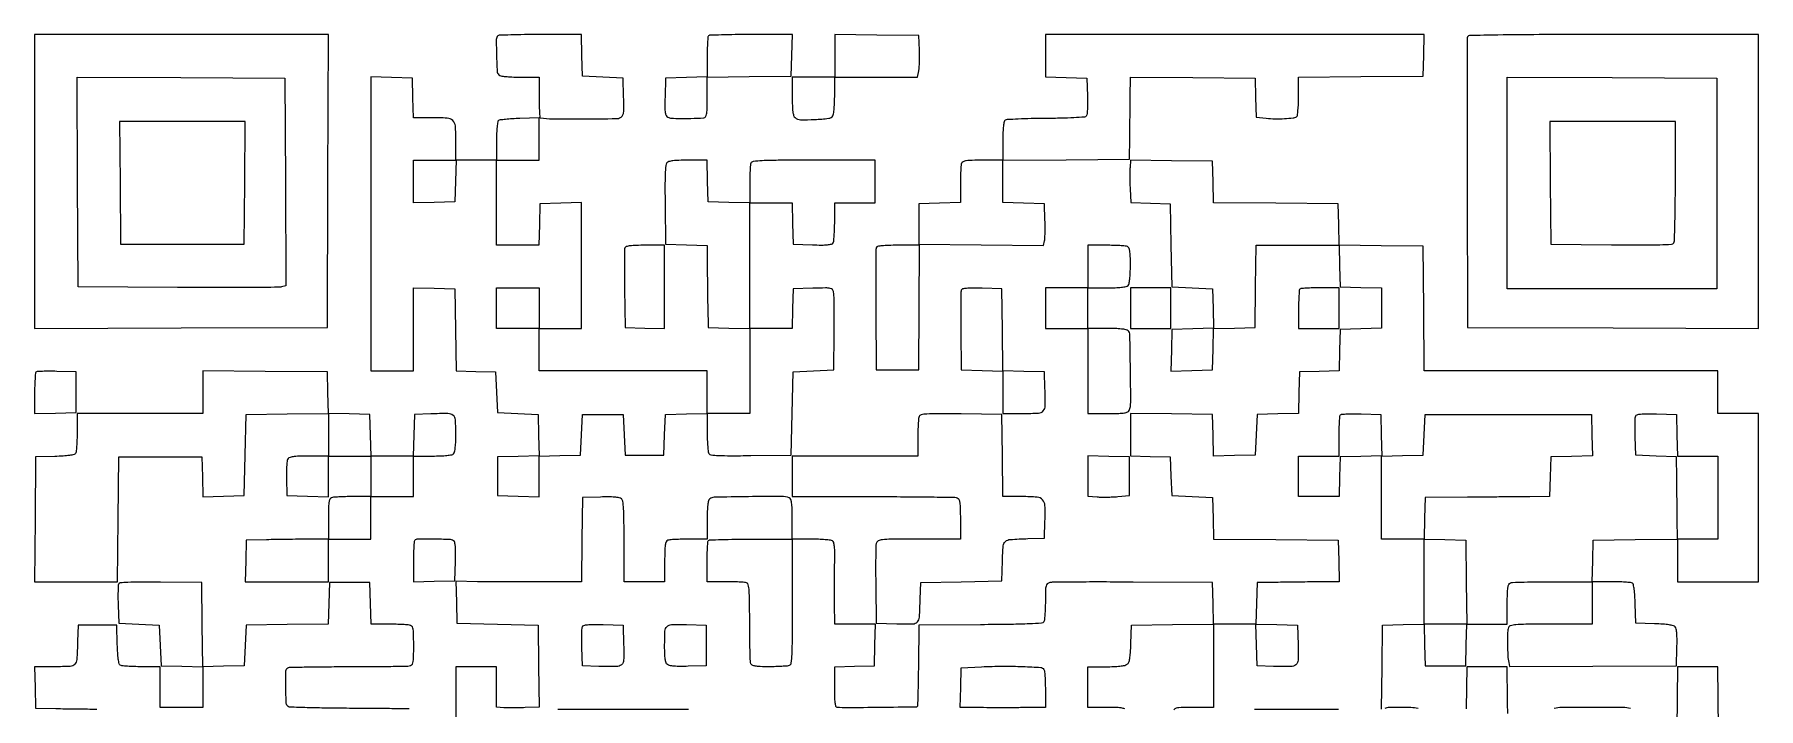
# Model space of a CAD drawing. Extents: x 179 to 1071, y 112 to 1107.
# Drawn here: x 179 to 1071, y 758 to 1107 of the extents above; entities that cross this region are included whole.
import ezdxf

# ---------------------------------------------------------------- set-up
doc = ezdxf.new("R2010")
doc.units = 0

msp = doc.modelspace()

# ---------------------------------------------------------------- linework, layer by layer
for points in [[(179, 1030.993714), (179, 954.987428), (254.75, 955.243714), (330.5, 955.5), (330.756286, 1031.25), (331.012572, 1107), (255.006286, 1107), (179, 1107)], [(223.235953, 1030.25), (223.5, 998.5), (255.5, 998.5), (287.5, 998.5), (287.764047, 1030.25), (288.028094, 1062), (255.5, 1062), (222.971906, 1062)], [(396.783832, 1031.25), (396.5, 1020.5), (385.75, 1020.216168), (375, 1019.932337), (375, 1030.966168), (375, 1042), (386.033832, 1042), (397.067663, 1042)], [(440, 965.5), (440, 955), (429, 955), (418, 955), (418, 965.5), (418, 976), (429, 976), (440, 976)], [(746, 965.5), (746, 955), (756.5, 955), (767, 955), (767, 965.5), (767, 976), (756.5, 976), (746, 976)]]:
    msp.add_lwpolyline(points, close=True)
for points in [[(418.666667, 1106.333333, 0.198875), (417.892492, 1104.464691, 0.006657), (418.000141, 1096.291387, 0.006951), (418.329065, 1088.151095, 0.184841), (419.2, 1086.2, 0.150969), (420.200304, 1085.671932, 0.019349), (422.630442, 1085.311224, 0.018472), (425.928253, 1085.074295, 0.008695), (430.2, 1085), (440, 1085), (440, 1074.5, 0.006693), (440.053997, 1070.466492, 0.010951), (440.220312, 1067.052305, 0.004767), (440.448554, 1064.209295, 0.347169), (440.75, 1063.890826, 0.034427), (446.901449, 1063.424117, 0.002888), (462.854843, 1063.40622, 0.001091), (479.96338, 1063.523179, 0.121183), (482.156149, 1064.083568, 0.134722), (483.17665, 1065.052007, 0.098543), (483.71087, 1066.527936, 0.040072), (483.89559, 1069.135129, 0.005018), (483.785558, 1074.804214), (483.5, 1084.5), (473, 1085), (462.5, 1085.5), (462.216168, 1096.25), (461.932337, 1107), (440.632835, 1107, 0.002928), (432.419844, 1106.951908, 0.004657), (425.394229, 1106.804167, 0.001225), (419.288613, 1106.603887, 0.189769)], [(527.666667, 1106.333333, 0.178489), (527.399823, 1105.754766, 0.004541), (527.195833, 1102.837021, 0.009138), (527.048278, 1099.362473, 0.006042), (527, 1095.367165), (527, 1085.067663), (516.25, 1084.783832), (505.5, 1084.5), (505.214442, 1074.804214, 0.005183), (505.109001, 1069.277882, 0.037438), (505.284744, 1066.62414, 0.089578), (505.77935, 1065.129852, 0.155519), (506.714442, 1064.234116, 0.099946), (508.489203, 1063.76938, 0.009775), (512.937836, 1063.60324, 0.011308), (518.565297, 1063.630449, 0.006764), (525.25, 1063.904523, 0.233691), (526.178686, 1064.428447, 0.108934), (526.705978, 1065.744812, 0.036791), (526.948854, 1068.423118, 0.004222), (527, 1074.480498), (527, 1084.960995), (548.75, 1085.230498), (570.5, 1085.5), (570.783832, 1096.25), (571.067663, 1107), (549.700498, 1107, 0.002919), (541.461563, 1106.951908, 0.004643), (534.414105, 1106.804167, 0.001218), (528.288746, 1106.6039, 0.189801)], [(593, 1096.019502), (593, 1085), (582, 1085), (571, 1085), (571, 1075.122445, 0.007058), (571.069399, 1070.206205, 0.026014), (571.318419, 1067.109737, 0.041146), (571.755706, 1065.102567, 0.146361), (572.477235, 1064.018894, 0.170093), (575.309702, 1062.966422, 0.017242), (582.598842, 1063.080703, 0.015382), (589.901787, 1063.67294, 0.22768), (592.021277, 1065, 0.109076), (592.394667, 1066.034549, 0.009924), (592.695369, 1068.776562, 0.012483), (592.909611, 1072.09785, 0.009449), (592.984687, 1075.75), (593, 1085), (614.454687, 1085), (635.909374, 1085), (636.511177, 1088.25, 0.030569), (636.724159, 1089.987404, 0.008349), (636.846169, 1092.748437, 0.00841), (636.879612, 1095.890231, 0.008667), (636.80649, 1099), (636.5, 1106.5), (614.75, 1106.769502), (593, 1107.039005)], [(702, 1096.033832), (702, 1085.067663), (712.75, 1084.783832), (723.5, 1084.5), (723.789648, 1075.089648, -0.009877), (723.830191, 1071.409817, -0.014222), (723.709141, 1068.155262, -0.010017), (723.480113, 1065.487836, -0.171583), (723.107403, 1064.707403, -0.181956), (722.208797, 1064.30025, -0.003137), (716.745707, 1063.976595, -0.007311), (710.180594, 1063.725171, -0.004288), (702.317756, 1063.606587, 0.003719), (694.632376, 1063.499424, 0.005645), (687.954278, 1063.281166, 0.002337), (682.25953, 1063.003975, 0.12941), (681.25, 1062.679814, 0.198427), (680.669096, 1061.85033, 0.02583), (680.3015, 1059.676641, 0.021404), (680.069041, 1056.501307, 0.007569), (680, 1051.940983), (680, 1042), (669.606989, 1042, 0.005351), (664.039857, 1041.940414, 0.030363), (661.086379, 1041.69735, 0.063068), (659.398405, 1041.23239, 0.205218), (658.606989, 1040.418213, 0.07196), (658.367915, 1039.36267, 0.005942), (658.178303, 1036.544413, 0.007852), (658.044307, 1033.161644, 0.005972), (658, 1029.452044), (658, 1020.067663), (647.25, 1019.783832), (636.5, 1019.5), (636.5, 1009), (636.5, 998.5), (668.727479, 998.236177), (700.954957, 997.972353), (701.522532, 1000.236177, 0.047853), (701.727474, 1001.592027, 0.007268), (701.83671, 1004.331877, 0.008084), (701.866413, 1007.57969, 0.006919), (701.795054, 1011), (701.5, 1019.5), (690.75, 1019.783832), (680, 1020.067663), (680, 1031.020167), (680, 1041.972671), (712.75, 1042.236336), (745.5, 1042.5), (745.652492, 1053.5, 0.000325), (745.717978, 1058.456545, 0.000201), (745.788832, 1064.283757, 0.000202), (745.854199, 1070.041082, 0.000363), (745.902492, 1074.763853), (746, 1085.027706), (778.25, 1084.763853), (810.5, 1084.5), (810.783507, 1074.383743), (811.067013, 1064.267487), (816.283507, 1063.727483, 0.021479), (820.799111, 1063.455318, 0.016671), (825.722483, 1063.534551, 0.013224), (830.142936, 1063.870606, 0.113294), (832.008794, 1064.505435, 0.225716), (832.404032, 1065.117701, 0.008867), (832.709611, 1067.846873, 0.014171), (832.928441, 1071.186679, 0.009272), (833, 1075.045164), (833, 1084.972294), (865.25, 1085.236147), (897.5, 1085.5), (897.783832, 1096.25), (898.067663, 1107), (800.033832, 1107), (702, 1107)], [(920.460009, 1105.75, 0.090591), (920.266358, 1104.709509, 0.000109), (920.198937, 1082.982812, 0.000984), (920.176611, 1058.652573, 0.000605), (920.241394, 1030), (920.5, 955.5), (995.75, 955.243674), (1071, 954.987348), (1071, 1030.993674), (1071, 1107), (995.968615, 1107, 0.000668), (957.448289, 1106.948566, 0.003471), (936.19131, 1106.744245, 0.001205), (921.475143, 1106.465155, 0.305157)], [(308.758677, 1030.77123), (309.017354, 977.04246), (306.758677, 976.494347, -0.057902), (304.987826, 976.276519, -0.000418), (290.035361, 976.188577, -0.001589), (272.903102, 976.156579, -0.001017), (253, 976.223117), (201.5, 976.5), (201.241383, 1030.758691), (200.982767, 1085.017383), (254.741383, 1084.758691), (308.5, 1084.5)], [(353, 1009.033832), (353, 933), (364, 933), (375, 933), (375, 954.533832), (375, 976.067663), (385.75, 975.783832), (396.5, 975.5), (396.769787, 954.284765), (397.039573, 933.069529), (407.269787, 932.784765), (417.5, 932.5), (418, 922), (418.5, 911.5), (429, 911), (439.5, 910.5), (439.783485, 899.784171), (440.06697, 889.068343), (429.283485, 888.784171), (418.5, 888.5), (418.5, 878.5), (418.5, 868.5), (429.25, 868.216168), (440, 867.932337), (440, 878.432337), (440, 888.932337), (450.75, 889.216168), (461.5, 889.5), (462, 900), (462.5, 910.5), (473, 910.5), (483.5, 910.5), (484, 900), (484.5, 889.5), (494.5, 889.5), (504.5, 889.5), (505, 900), (505.5, 910.5), (516.25, 910.783832), (527, 911.067663), (527.015313, 901.283832, 0.007628), (527.07992, 897.443496, 0.010534), (527.26306, 894.000694, 0.007408), (527.517713, 891.147848, 0.115938), (527.837204, 890.22917, 0.230932), (528.904588, 889.572759, 0.012869), (532.908791, 889.285113, 0.012029), (539.071549, 889.150006, 0.002701), (549.571891, 889.22917), (570.5, 889.5), (571, 911), (571.5, 932.5), (582, 933), (592.5, 933.5), (592.707154, 952.5, 0.00249), (592.751242, 959.944989, 0.003497), (592.711014, 966.589874, 0.00208), (592.614736, 972.183745, 0.046977), (592.429398, 973.784677, 0.130254), (591.778368, 975.072084, 0.16623), (590.627756, 975.721912, 0.049678), (588.292738, 975.921782, 0.003489), (581.722245, 975.784677), (571.5, 975.5), (571.215017, 965.25), (570.930034, 955), (559.965017, 955), (549, 955), (549, 987.5), (549, 1020), (559.966168, 1020), (570.932337, 1020), (571.216168, 1009.25), (571.5, 998.5), (581.417355, 998.211769, 0.006827), (586.195195, 998.138177, 0.023663), (589.282937, 998.278982, 0.033714), (591.294865, 998.604266, 0.19692), (592.152042, 999.211769, 0.115445), (592.475649, 1000.139851, 0.007585), (592.733781, 1002.985645, 0.010675), (592.919286, 1006.421391, 0.007755), (592.984687, 1010.25), (593, 1020), (603.5, 1020), (614, 1020), (614, 1031), (614, 1042), (582.106989, 1042, 0.001266), (563.712104, 1041.953426, 0.010892), (555.498054, 1041.732843, 0.016926), (550.79951, 1041.344421, 0.278928), (549.606989, 1040.418213, 0.0721), (549.367872, 1039.361111, 0.005887), (549.178303, 1036.524537, 0.007809), (549.044304, 1033.119908, 0.00593), (549, 1029.384381), (549, 1019.932337), (538.25, 1020.216168), (527.5, 1020.5), (527.216168, 1031.25), (526.932337, 1042), (517.088613, 1042, 0.007469), (512.37193, 1041.92954, 0.023725), (509.227771, 1041.685964, 0.033551), (507.128348, 1041.27821, 0.156038), (506.10135, 1040.62212, 0.155745), (505.558532, 1039.27761, 0.008655), (505.29582, 1034.705807, 0.010005), (505.166681, 1028.276081, 0.003345), (505.228906, 1018.87212), (505.5, 998.5), (516.25, 998.216168), (527, 997.932337), (527.046894, 987.216168, 0.00116), (527.079463, 982.352763, 0.000691), (527.139675, 976.563499, 0.000692), (527.215634, 970.794778, 0.001198), (527.296894, 966), (527.5, 955.5), (538.25, 955.216168), (549, 954.932337), (549, 932.966168), (549, 911), (538, 911), (527, 911), (527, 922), (527, 933), (483.5, 933), (440, 933), (440, 944), (440, 955), (451, 955), (462, 955), (462, 987.533832), (462, 1020.067663), (451.25, 1019.783832), (440.5, 1019.5), (440.216168, 1008.75), (439.932337, 998), (428.966168, 998), (418, 998), (418, 1020), (418, 1042), (429, 1042), (440, 1042), (440, 1053.002541), (440, 1064.005081), (430.061295, 1063.59944, 0.00572), (426.176507, 1063.39635, 0.008135), (422.730329, 1063.12028, 0.00499), (419.8539, 1062.813689, 0.10979), (419.061295, 1062.537882, 0.220157), (418.612945, 1061.859226, 0.012651), (418.293185, 1059.316945, 0.016255), (418.071006, 1056.021126, 0.008701), (418, 1051.940983), (418, 1042), (407.5, 1042), (397, 1042), (397, 1051.964816, 0.017666), (396.725975, 1059.717986, 0.189568), (395.396268, 1062.503699, 0.174853), (392.472123, 1063.755722, 0.014587), (384.100725, 1064), (375.069966, 1064), (374.784983, 1074.25), (374.5, 1084.5), (363.75, 1084.783832), (353, 1085.067663)], [(1049.5, 1030), (1049.5, 975.5), (995.211905, 975.5), (940.92381, 975.5), (940.942857, 1025.75, -0.000032), (940.951538, 1045.331386, -0.000047), (940.961905, 1062.563467, -0.000022), (940.972765, 1077.239555, -0.00086), (940.980952, 1080.508612), (941, 1085.017225), (995.25, 1084.758612), (1049.5, 1084.5)], [(963.235953, 1030.25), (963.5, 998.5), (994.93202, 998.235498, 0.001697), (1010.901959, 998.155315, 0.00816), (1019.995146, 998.288929, 0.006635), (1026.009704, 998.555446, 0.241447), (1027.166708, 999.235498, 0.134731), (1027.492293, 1000.296498, 0.001088), (1027.738089, 1009.161365, 0.003824), (1027.920853, 1019.372002, 0.002438), (1027.984687, 1031.25), (1028, 1062), (995.485953, 1062), (962.971906, 1062)], [(484.446735, 996.72179, 0.087882), (484.255547, 995.733509, 0.001374), (484.180187, 989.95234, 0.003602), (484.159428, 983.218274, 0.002373), (484.22812, 975.47179), (484.5, 955.5), (494.75, 955.215017), (505, 954.930034), (505, 976.465017), (505, 998), (494.968615, 998, 0.006845), (490.215743, 997.934929, 0.023381), (487.132313, 997.705921, 0.031705), (485.13616, 997.333853, 0.243848)], [(614.491139, 996.75, 0.083654), (614.313593, 995.75087, 0.000542), (614.242909, 986.760937, 0.002156), (614.21754, 976.4729, 0.001373), (614.272524, 964.5), (614.5, 933.5), (625.5, 933.5), (636.5, 933.5), (636.692078, 965.75), (636.884157, 998), (625.910694, 998, 0.006155), (620.727657, 997.936191, 0.021105), (617.368133, 997.711359, 0.026745), (615.174416, 997.351698, 0.258548)], [(724, 987), (724, 976), (713, 976), (702, 976), (702, 965.5), (702, 955), (713, 955), (724, 955), (724, 933), (724, 911), (734.393011, 911, 0.005351), (739.960143, 911.059586, 0.030363), (742.913621, 911.30265, 0.063068), (744.601595, 911.76761, 0.205218), (745.393011, 912.581787, 0.092424), (746.165451, 916.777048, 0.003036), (746.023151, 933.892128, 0.001716), (745.70625, 951.676223, 0.193396), (744.8, 953.8, 0.150969), (743.799696, 954.328068, 0.019349), (741.369558, 954.688776, 0.018472), (738.071747, 954.925705, 0.008695), (733.8, 955), (724, 955), (724, 965.5), (724, 976), (733.8, 976, 0.008695), (738.071747, 976.074295, 0.018472), (741.369558, 976.311224, 0.019349), (743.799696, 976.671932, 0.150969), (744.8, 977.2, 0.148618), (745.321527, 978.177004, 0.020076), (745.684733, 980.499944, 0.019202), (745.924249, 983.62258, 0.009539), (746, 987.593011, 0.006405), (745.937794, 992.449162, 0.033615), (745.690477, 995.105917, 0.068495), (745.220382, 996.642994, 0.195123), (744.418213, 997.393011, 0.07203), (743.361889, 997.632106, 0.005915), (740.534475, 997.821697, 0.007831), (737.140776, 997.955695, 0.005951), (733.418213, 998), (724, 998)], [(658.486233, 974.785181, 0.085165), (658.299463, 973.793498, 0.001333), (658.220876, 968.002522, 0.003496), (658.194487, 961.257788, 0.002303), (658.254118, 953.5), (658.5, 933.5), (669.25, 933.216168), (680, 932.932337), (680, 921.966168), (680, 911), (690.480948, 911, 0.01319), (698.50249, 911.211645, 0.203196), (700.933469, 912.397028, 0.179688), (701.928151, 915.034911, 0.009927), (701.795054, 924), (701.5, 932.5), (690.76979, 932.783631), (680.03958, 933.067262), (679.76979, 954.283631), (679.5, 975.5), (669.232115, 975.785181, 0.006126), (664.213803, 975.86305, 0.024019), (661.12046, 975.724488, 0.03594), (659.182105, 975.402441, 0.249553)], [(833.666667, 975.333333, 0.177413), (833.400114, 974.758552, 0.004912), (833.195833, 971.973958, 0.009526), (833.048294, 968.649913, 0.006327), (833, 964.833333), (833, 955), (843.5, 955), (854, 955), (854, 965.5), (854, 976), (844.166667, 976, 0.006327), (840.350087, 975.951706, 0.009526), (837.026042, 975.804167, 0.004912), (834.241448, 975.599886, 0.177413)], [(266, 922.013853), (266, 911), (233.5, 911), (201, 911), (200.984687, 901.25, -0.007309), (200.922789, 897.426877, -0.010173), (200.747767, 894.008274, -0.006962), (200.504905, 891.172107, -0.117226), (200.199653, 890.288805, -0.199883), (199.411, 889.737468, -0.01918), (197.055937, 889.315749, -0.019108), (193.800174, 888.987032, -0.00836), (189.464966, 888.788805), (179.5, 888.5), (179.236147, 856.25), (178.972294, 824), (200.472294, 824), (221.972294, 824), (222.236147, 856.25), (222.5, 888.5), (244, 888.5), (265.5, 888.5), (265.785353, 878.216527), (266.070705, 867.933054), (276.785353, 868.216527), (287.5, 868.5), (288, 889.5), (288.5, 910.5), (309.75, 910.769888), (331, 911.039775), (331, 900.019888), (331, 889), (321.122445, 889, 0.007831), (316.571441, 888.928718, 0.021429), (313.364445, 888.690402, 0.026635), (311.147197, 888.309148, 0.165109), (310.176942, 887.713201, 0.138649), (309.750801, 886.751687, 0.014183), (309.466611, 884.25361, 0.016207), (309.301367, 881.109089, 0.010475), (309.304497, 877.463201), (309.5, 868.5), (320.25, 868.216168), (331, 867.932337), (331, 878.466168), (331, 889), (342, 889), (353, 889), (353, 878.5), (353, 868), (343.581787, 868, 0.005951), (339.859224, 867.955695, 0.007831), (336.465525, 867.821697, 0.005915), (333.638111, 867.632106, 0.07203), (332.581787, 867.393011, 0.205218), (331.76761, 866.601595, 0.063068), (331.30265, 864.913621, 0.030363), (331.059586, 861.960143, 0.005351), (331, 856.393011), (331, 846), (320.25, 845.953106, 0.001159), (315.373532, 845.920534, 0.000692), (309.573437, 845.860325, 0.000693), (303.797098, 845.784366, 0.001202), (299, 845.703106), (288.5, 845.5), (288.216168, 834.75), (287.932337, 824), (309.466168, 824), (331, 824), (331, 835), (331, 846), (342, 846), (353, 846), (353, 857), (353, 868), (364, 868), (375, 868), (375, 878.5), (375, 889), (384.8, 889, 0.008695), (389.071747, 889.074295, 0.018472), (392.369558, 889.311224, 0.019349), (394.799696, 889.671932, 0.150969), (395.8, 890.2, 0.148968), (396.322517, 891.180477, 0.019972), (396.685351, 893.518882, 0.019094), (396.92447, 896.666907, 0.009407), (397, 900.680948, 0.016882), (396.762067, 907.72577, 0.213688), (395.545784, 910.013963, 0.166071), (392.871573, 910.936071, 0.009402), (384, 910.795054), (375.5, 910.5), (375.216168, 899.75), (374.932337, 889), (364, 889), (353.067663, 889), (352.783832, 899.75), (352.5, 910.5), (341.783492, 910.783492), (331.066984, 911.066984), (330.783492, 921.783492), (330.5, 932.5), (298.25, 932.763853), (266, 933.027706)], [(179.699448, 932.366114, 0.177529), (179.419756, 931.762646, 0.004871), (179.205463, 928.826775, 0.009484), (179.050667, 925.323038, 0.006296), (179, 921.299502), (179, 910.932337), (189.75, 911.216168), (200.5, 911.5), (200.5, 922), (200.5, 932.5), (190.449448, 932.782781, 0.006672), (186.547259, 932.840477, 0.010046), (183.145783, 932.777033, 0.005301), (180.300668, 932.636532, 0.183378)], [(636.614493, 909.437767, 0.07179), (636.372517, 908.371087, 0.006009), (636.180507, 905.540219, 0.007904), (636.044859, 902.142183, 0.006023), (636, 898.418213), (636, 889), (603.5, 889), (571, 889), (571, 878.5), (571, 868), (612.918213, 868, -0.001354), (629.100443, 867.956185, -0.002134), (642.9876, 867.821697, -0.000509), (655.143763, 867.639697, -0.08783), (656.418213, 867.393011, -0.205218), (657.23239, 866.601595, -0.063068), (657.69735, 864.913621, -0.030363), (657.940414, 861.960143, -0.005351), (658, 856.393011), (658, 846), (636.519052, 846, 0.00133), (622.224159, 845.961987, 0.024136), (617.667164, 845.717584, 0.096537), (615.522817, 845.06758, 0.21587), (614.502803, 843.75, 0.053136), (614.299169, 842.160233, 0.002214), (614.202957, 836.432813, 0.00381), (614.170672, 829.634167, 0.002695), (614.233751, 822), (614.5, 802.5), (625.222527, 802.216447, 0.010992), (633.43543, 802.179848, 0.202285), (635.767985, 803.212313, 0.175254), (636.826727, 805.662209, 0.00786), (637.24922, 815), (637.5, 823.5), (658.5, 824), (679.5, 824.5), (679.784869, 834.7397, -0.012174), (680.190479, 842.50884, -0.196929), (681.34273, 844.803333, -0.165236), (683.85434, 845.832838, -0.008001), (693, 846.24922), (701.5, 846.5), (701.788833, 855.243181, 0.016278), (701.792666, 863.392153, 0.180561), (700.577712, 866.353275, 0.189949), (697.749154, 867.715239, 0.018331), (689.984704, 868), (680.039775, 868), (679.769888, 889.25), (679.5, 910.5), (658.364493, 910.769554, 0.001976), (646.209091, 910.876526, 0.016502), (640.710684, 910.721683, 0.033559), (637.674212, 910.330112, 0.257753)], [(875.784171, 899.716515), (876.068343, 888.93303), (886.784171, 889.216515), (897.5, 889.5), (898, 900), (898.5, 910.5), (941.5, 910.5), (984.5, 910.5), (984.783485, 899.784171), (985.06697, 889.068343), (974.283485, 888.784171), (963.5, 888.5), (963.215017, 878.25), (962.930034, 868), (952.715017, 867.924642, 0.000074), (947.344754, 867.884225, 0.000021), (939.038161, 867.820119, 0.000022), (929.672008, 867.747031, 0.000023), (920.5, 867.674642), (898.5, 867.5), (898.216515, 856.784171), (897.93303, 846.068343), (908.716515, 845.784171), (919.5, 845.5), (919.769502, 823.75), (920.039005, 802), (909.019502, 802), (898, 802), (898, 824), (898, 846), (887, 846), (876, 846), (876, 867.533832), (876, 889.067663), (865.25, 888.783832), (854.5, 888.5), (854.215017, 878.25), (853.930034, 868), (843.465017, 868), (833, 868), (833, 878.5), (833, 889), (843.5, 889), (854, 889), (854, 899.333333, -0.006317), (854.050668, 903.343898, -0.009512), (854.205463, 906.836713, -0.004898), (854.419778, 909.762931, -0.177451), (854.699448, 910.366114, -0.183378), (855.300668, 910.636532, -0.005301), (858.145783, 910.777033, -0.010046), (861.547259, 910.840477, -0.006672), (865.449448, 910.782781), (875.5, 910.5)], [(1028.783832, 899.75), (1029.067663, 889), (1039.533832, 889), (1050, 889), (1050, 867.5), (1050, 846), (1039.5, 846), (1029, 846), (1028.927892, 856.25, 0.00076), (1028.887533, 860.967405, 0.000422), (1028.82471, 866.720313, 0.000421), (1028.751286, 872.544418, 0.000681), (1028.677892, 877.5), (1028.5, 888.5), (1018, 889), (1007.5, 889.5), (1007.210159, 898.924983, -0.005535), (1007.137174, 902.634259, -0.007531), (1007.158783, 905.980936, -0.005233), (1007.248144, 908.773814, -0.081166), (1007.442274, 909.710164, -0.236652), (1008.172333, 910.376284, -0.043922), (1010.012272, 910.724596, -0.025951), (1013.049899, 910.868732, -0.005823), (1018.232115, 910.785181), (1028.5, 910.5)], [(724, 878.630345), (724, 868.193027), (728.75, 867.846513, 0.014642), (730.99658, 867.748636, 0.007134), (733.867188, 867.748663, 0.007069), (736.856091, 867.833617, 0.010147), (739.5, 868), (745.5, 868.5), (745.5, 878.5), (745.5, 888.5), (734.75, 888.783832), (724, 889.067663)], [(375.666667, 845.333333, 0.178637), (375.399783, 844.754242, 0.004491), (375.195833, 841.817145, 0.009085), (375.048275, 838.320751, 0.006002), (375, 834.299502), (375, 823.932337), (385.75, 824.216168), (396.5, 824.5), (396.788231, 834.417355, 0.006827), (396.861823, 839.195195, 0.023663), (396.721018, 842.282937, 0.033714), (396.395734, 844.294865, 0.19692), (395.788231, 845.152042, 0.134486), (393.660391, 845.805612, 0.005407), (385.507867, 845.96724, 0.004187), (377.193085, 845.972527, 0.196902)], [(571, 813.606989, -0.001243), (570.953519, 794.91322, -0.010731), (570.733108, 786.57718, -0.016522), (570.345967, 781.804405, -0.279562), (569.418213, 780.606989, -0.070701), (568.376466, 780.368294, -0.006434), (565.712778, 780.178303, -0.008233), (562.515192, 780.044336, -0.006352), (559.025201, 780, -0.006824), (554.394852, 780.063195, -0.03479), (551.832752, 780.312102, -0.070258), (550.343123, 780.783827, -0.191652), (549.606989, 781.581787, -0.082762), (549.363528, 782.775094, -0.001937), (549.178303, 788.518472, -0.004236), (549.044005, 795.268605, -0.002855), (549, 802.974799, 0.00225), (548.949698, 814.15162, 0.01708), (548.72238, 819.415476, 0.033117), (548.296029, 822.365642, 0.253919), (547.418213, 823.393011, 0.07203), (546.361889, 823.632106, 0.005915), (543.534475, 823.821697, 0.007831), (540.140776, 823.955695, 0.005951), (536.418213, 824), (527, 824), (527, 834.333333, -0.006022), (527.048276, 838.341612, -0.009111), (527.195833, 841.827083, -0.004516), (527.399803, 844.754503, -0.178563), (527.666667, 845.333333, -0.189785), (528.28868, 845.603893, -0.001222), (534.404167, 845.804167, -0.00465), (541.440703, 845.951908, -0.002923), (549.666667, 846), (571, 846)], [(483.784677, 791.277755, -0.013848), (483.785832, 783.4457, -0.210395), (482.650621, 781.048609, -0.179386), (480.028591, 780.065344, -0.009619), (471, 780.204946), (462.5, 780.5), (462.210159, 789.924983, -0.005535), (462.137174, 793.634259, -0.007531), (462.158783, 796.980936, -0.005233), (462.248144, 799.773814, -0.081166), (462.442274, 800.710164, -0.236652), (463.172333, 801.376284, -0.043922), (465.012272, 801.724596, -0.025951), (468.049899, 801.868732, -0.005823), (473.232115, 801.785181), (483.5, 801.5)], [(526.5, 791), (526.5, 780.5), (517.149285, 780.211141, -0.009044), (513.042317, 780.15859, -0.018924), (509.849829, 780.296386, -0.020746), (507.486141, 780.587315, -0.132968), (506.399285, 781.083586, -0.145666), (505.747983, 782.058907, -0.038164), (505.327165, 783.912992, -0.027154), (505.074923, 786.629187, -0.009577), (505, 790.540657, -0.01121), (505.177835, 798.471364, -0.188737), (506.222791, 800.824412, -0.192533), (508.578945, 801.818842, -0.01174), (516.369905, 801.783659), (526.5, 801.5)], [(832.784677, 791.277755, -0.013848), (832.785832, 783.4457, -0.210395), (831.650621, 781.048609, -0.179386), (829.028591, 780.065344, -0.009619), (820, 780.204946), (811.5, 780.5), (811.215822, 791.284178), (810.931643, 802.068357), (821.715822, 801.784178), (832.5, 801.5)], [(701.234687, 778.652377, -0.117416), (701.526047, 777.812197, -0.007017), (701.758058, 775.121323, -0.010228), (701.925338, 771.877299, -0.007353), (701.984687, 768.25), (702, 759), (698.25, 758.941153, -0.001499), (690.161613, 758.838476, -0.001781), (682.525012, 758.791626, -0.00187), (675.241483, 758.800122, -0.002082), (668.215017, 758.863861), (657.930034, 759), (658.215017, 769.25), (658.5, 779.5), (669, 780, -0.010253), (680.013205, 780.298292, -0.01209), (690.439137, 780.114732, -0.005741), (699.5863, 779.627048, -0.239023)]]:
    msp.add_lwpolyline(points, format="xyb", close=True)
for points in [[(875.960909, 757.968979), (876.230454, 779.73449), (876.5, 801.5), (887.215829, 801.783485), (897.931657, 802.06697), (898.215829, 791.283485), (898.5, 780.5), (909, 780.5), (919.5, 780.5), (919.783832, 791.25), (920.067663, 802), (930.533832, 802), (941, 802), (941, 812.393011, -0.005351), (941.059586, 817.960143, -0.030363), (941.30265, 820.913621, -0.063068), (941.76761, 822.601595, -0.205218), (942.581787, 823.393011, -0.083055), (943.779435, 823.636631, -0.001841), (949.696775, 823.821697, -0.004125), (956.642891, 823.956005, -0.002771), (964.581787, 824), (985, 824), (985, 813), (985, 802), (963.567388, 802, 0.001762), (950.674864, 801.954566, 0.018402), (945.389901, 801.72268, 0.046648), (942.627523, 801.237464, 0.254372), (941.5705, 800.222125, 0.072372), (941.170443, 797.787129, 0.006792), (941.141452, 791.703994, 0.00851), (941.297808, 785.653779, 0.041997), (941.728766, 782.273343), (942.205099, 780.046686), (985.352549, 780.273343), (1028.5, 780.5), (1028.788859, 789.850715, 0.009201), (1028.839305, 793.892546, 0.018158), (1028.703774, 797.099804, 0.018909), (1028.422313, 799.507799, 0.135457), (1027.945533, 800.565629, 0.155031), (1026.94575, 801.207107, 0.027795), (1024.750668, 801.668713, 0.02215), (1021.590478, 802.009433, 0.008399), (1017.156674, 802.214914), (1007.5, 802.5), (1007.211195, 812.464966, 0.00836), (1007.012968, 816.800174, 0.019108), (1006.684251, 820.055937, 0.01918), (1006.262532, 822.411, 0.199883), (1005.711195, 823.199653, 0.117316), (1004.827306, 823.504931, 0.006928), (1001.981788, 823.747767, 0.010144), (998.552258, 823.922791, 0.007284), (994.716168, 823.984687), (984.932337, 824), (985.216168, 834.75), (985.5, 845.5), (1007.25, 845.769502), (1029, 846.039005), (1029, 835.019502), (1029, 824), (1050, 824), (1071, 824), (1071, 867.5), (1071, 911), (1060.5, 911), (1050, 911), (1050, 922), (1050, 933), (974.013853, 933), (898.027706, 933), (897.763853, 965.25), (897.5, 997.5), (875.783635, 997.769409), (854.06727, 998.038817), (853.783635, 1008.769409), (853.5, 1019.5), (821.283692, 1019.763809), (789.067383, 1020.027617), (788.783692, 1030.763809), (788.5, 1041.5), (767.31154, 1041.769709), (746.12308, 1042.039417), (745.81154, 1038.269709, 0.015798), (745.713149, 1036.336887, 0.005187), (745.687809, 1033.487688, 0.005162), (745.725164, 1030.323222, 0.005818), (745.827811, 1027.284124), (746.155621, 1020.068248), (756.327811, 1019.784124), (766.5, 1019.5), (767, 998), (767.5, 976.5), (778, 976), (788.5, 975.5), (788.784606, 965.284183), (789.069211, 955.068365), (778.284606, 954.784183), (767.5, 954.5), (767.215822, 943.715822), (766.931643, 932.931643), (777.715822, 933.215822), (788.5, 933.5), (788.783492, 944.216508), (789.066984, 954.933016), (799.783492, 955.216508), (810.5, 955.5), (810.769888, 976.75), (811.039775, 998), (832.486056, 998), (853.932337, 998), (854.216168, 987.25), (854.5, 976.5), (865.25, 976.216168), (876, 975.932337), (876, 965.5), (876, 955.067663), (865.25, 954.783832), (854.5, 954.5), (854.216519, 943.784613), (853.933039, 933.069227), (843.716519, 932.784613), (833.5, 932.5), (833.216508, 921.783492), (832.933016, 911.066984), (822.216508, 910.783492), (811.5, 910.5), (811, 900), (810.5, 889.5), (799.784171, 889.216515), (789.068343, 888.93303), (788.784171, 899.716515), (788.5, 910.5), (767.25, 910.748715), (746, 910.997429), (746, 900.033698), (746, 889.069966), (756.25, 888.784983), (766.5, 888.5), (767, 878.5), (767.5, 868.5), (778, 868), (788.5, 867.5), (788.783692, 856.763809), (789.067383, 846.027617), (821.283692, 845.763809), (853.5, 845.5), (853.783832, 834.75), (854.067663, 824), (843.783832, 823.902492, 0.000364), (839.053323, 823.854198, 0.000202), (833.289626, 823.788832, 0.000202), (827.457936, 823.717977, 0.000327), (822.5, 823.652492), (811.5, 823.5), (811.216168, 812.75), (810.932337, 802), (800, 802), (789.067663, 802), (788.783832, 812.75), (788.5, 823.5), (747.5, 823.772115, 0.001266), (731.623377, 823.837273, 0.001948), (717.882812, 823.805329, 0.000626), (705.984678, 823.716419, 0.056889), (704.25, 823.503063, 0.125263), (702.994118, 822.840811, 0.153313), (702.323918, 821.702312, 0.052062), (702.046054, 819.468619, 0.004518), (701.984687, 813.730948, -0.008057), (701.920199, 810.10275, -0.011011), (701.737557, 806.839282, -0.008004), (701.48312, 804.138641, -0.114401), (701.164896, 803.232566, -0.238259), (700.014755, 802.547142, -0.005962), (693.747222, 802.185008, -0.007882), (684.418045, 801.904803, -0.001745), (668.430208, 801.732566), (636.5, 801.5), (636.291899, 780.625233, -0.001771), (636.183387, 772.59353, -0.002868), (636.027763, 765.765263, -0.000473), (635.849961, 759.733472, -0.19102), (635.68494, 759.351606, -0.196062), (635.102806, 759.106728, -0.000116), (616.412346, 758.905976, -0.000935), (599.457578, 758.759517, -0.018427), (594.25, 758.916212, -0.323166), (593.642976, 759.419331, -0.033921), (593.281863, 761.340868, -0.023436), (593.06079, 764.445656, -0.006055), (593, 769.465017), (593, 779.930034), (603.25, 780.215017), (613.5, 780.5), (613.783832, 791.25), (614.067663, 802), (603.533832, 802), (593, 802), (592.884747, 812.75, -0.00241), (592.856023, 817.618121, -0.001452), (592.866556, 823.391086, -0.001454), (592.910378, 829.128827, -0.002546), (592.984666, 833.87923, 0.00629), (593.026387, 838.999095, 0.024063), (592.85889, 842.183749, 0.036689), (592.502172, 844.213022, 0.191958), (591.849919, 845.113917, 0.114047), (590.886647, 845.452199, 0.008082), (588.032476, 845.722582, 0.011069), (584.583011, 845.916479, 0.008111), (580.75, 845.984687), (571, 846), (571, 856.393011, 0.005537), (570.939529, 861.85321, 0.028935), (570.699307, 864.849454, 0.056453), (570.253175, 866.591968, 0.213393), (569.47701, 867.370448, 0.092466), (565.5886, 868.08606, 0.002552), (548.344898, 867.956558, 0.00157), (530.540169, 867.676063, 0.17007), (528.320831, 866.851303, 0.161809), (527.702147, 865.858395, 0.029161), (527.311175, 863.686309, 0.022276), (527.070944, 860.499539, 0.007674), (527, 855.877555), (527, 846), (517.581787, 846, 0.005951), (513.859224, 845.955695, 0.007831), (510.465525, 845.821697, 0.005915), (507.638111, 845.632106, 0.07203), (506.581787, 845.393011, 0.205218), (505.76761, 844.601595, 0.063068), (505.30265, 842.913621, 0.030363), (505.059586, 839.960143, 0.005351), (505, 834.393011), (505, 824), (494.5, 824), (484, 824), (484, 844.877555, 0.002616), (483.94316, 855.74328, 0.013237), (483.719338, 861.800518, 0.017968), (483.342704, 865.579487, 0.187865), (482.600715, 866.916414, 0.132968), (481.513859, 867.412685, 0.020746), (479.150171, 867.703614, 0.018924), (475.957683, 867.84141, 0.009044), (471.850715, 867.788859), (462.5, 867.5), (462.230498, 845.75), (461.960995, 824), (440.730498, 823.890933, -0.001067), (431.774751, 823.86403, -0.000936), (422.421555, 823.873404, -0.000941), (413.97875, 823.913564, -0.002827), (408.21522, 823.984418), (396.93044, 824.18697), (397.21522, 813.343485), (397.5, 802.5), (418.5, 802), (439.5, 801.5), (439.769656, 780.329691), (440.039312, 759.159383), (432.769656, 758.829691, -0.005754), (429.711407, 758.726243, -0.005138), (426.533899, 758.688017, -0.00516), (423.67788, 758.71248, -0.015924), (421.75, 758.810365), (418, 759.120731), (418, 769.560365), (418, 780), (407.5, 780), (397, 780), (397, 747.666667, 0.001194)], [(372.77496, 758.210326, 0.000163), (363.887827, 758.304976, 0.000673), (353.739243, 758.396104, 0.000429), (341.931964, 758.476114, -0.002213), (330.129459, 758.598207, -0.003482), (319.996087, 758.81848, -0.000929), (311.174445, 759.08813, -0.131032), (310.181964, 759.38754, -0.249269), (309.202904, 761.06375, -0.007455), (308.99219, 769.440656, -0.007378), (309.030067, 777.826138, -0.254796), (309.976166, 779.48527, -0.13406), (310.805462, 779.730075, -0.000663), (319.609708, 779.899024, -0.002953), (329.658116, 780.01917, -0.001857), (341.400415, 780.046603, 0.001861), (353.184314, 780.074231, 0.002876), (363.36725, 780.194584, 0.000912), (372.182421, 780.365564, 0.086512), (373.424248, 780.609305, 0.293556), (374.911128, 782.634442, 0.015637), (375.170411, 791.001083, 0.015639), (374.906234, 799.36757, 0.293396), (373.418213, 801.393011, 0.07196), (372.36267, 801.632085, 0.005942), (369.544413, 801.821697, 0.007852), (366.161644, 801.955693, 0.005972), (362.452044, 802), (353.067663, 802), (352.783832, 812.75), (352.5, 823.5), (342, 823.5), (331.5, 823.5), (331.216369, 812.76979), (330.932738, 802.03958), (309.716369, 801.76979), (288.5, 801.5), (288, 791), (287.5, 780.5), (276.769596, 780.216367), (266.039192, 779.932734), (265.769596, 801.716367), (265.5, 823.5), (244.209846, 823.727149, 0.002501), (233.303473, 823.78896, 0.012491), (227.188961, 823.640257, 0.013955), (223.316924, 823.340722, 0.281953), (222.420005, 822.652132, 0.081972), (222.234146, 821.748402, 0.004923), (222.152241, 818.963889, 0.007274), (222.135531, 815.63011, 0.005302), (222.210159, 811.924983), (222.5, 802.5), (233, 802), (243.5, 801.5), (244, 791), (244.5, 780.5), (255.25, 780.216168), (266, 779.932337), (266, 769.466168), (266, 759), (255, 759), (244, 759), (244, 769.5), (244, 780), (234.25, 780.015313, -0.007309), (230.426877, 780.077211, -0.010173), (227.008274, 780.252233, -0.006962), (224.172107, 780.495095, -0.117226), (223.288805, 780.800347, -0.199883), (222.737468, 781.589, -0.01918), (222.315749, 783.944063, -0.019108), (221.987032, 787.199826, -0.00836), (221.788805, 791.535034), (221.5, 801.5), (211.5, 801.5), (201.5, 801.5), (201.24922, 793, -0.007942), (200.829399, 783.754845, -0.170595), (199.783315, 781.275092, -0.199502), (197.465557, 780.18443, -0.011499), (189.447116, 780), (178.932337, 780), (179.216168, 769.25), (179.5, 758.5), (190, 758.350303, 0.000395), (194.797091, 758.285704, 0.000228), (200.573438, 758.215115, 0.000228), (206.373531, 758.149518, 0.000381), (211.25, 758.100303)], [(743.172159, 758.206798, 0.042944), (741.162541, 758.668113, 0.027204), (738.139828, 758.926924, 0.007755), (733.428571, 759), (724, 759), (724, 769.5), (724, 780), (733.30887, 780, 0.009812), (737.35615, 780.079431, 0.018544), (740.610301, 780.328301, 0.02024), (743.071188, 780.710018, 0.112838), (744.28333, 781.25, 0.135585), (745.125269, 782.340539, 0.052369), (745.663989, 784.191066, 0.030165), (746.011887, 787.117316, 0.007256), (746.224459, 792), (746.5, 801.5), (767.75, 801.769888), (789, 802.039775), (789, 780.519888), (789, 759), (780.25, 758.986345, 0.009158), (771.045822, 758.803372, 0.171713), (768.395485, 757.750009, 0.202334)], [(941.226368, 755.834058, 0.000778), (941.169262, 762.75), (941, 780), (930.519502, 780), (920.039005, 780), (919.769502, 758.25)], [(449.783832, 758.034063, -0.000396), (469.072558, 758.086389, -0.000331), (489.558791, 758.112158, -0.000286), (507.865147, 758.112609, -0.001761), (517.283832, 758.074281)], [(810.283832, 758.083521, -0.000685), (820.011605, 758.10848, -0.000388), (831.797947, 758.113418, -0.000387), (843.680608, 758.099973, -0.000637), (853.730454, 758.068011)], [(894.875, 758.375, 0.037111), (891.115696, 758.840536, 0.011996), (885.504755, 758.981016, 0.009445), (879.976337, 758.882333, 0.082604), (877.581787, 758.393011, 0.209079)], [(1004.75, 758.369714, 0.063502), (1000.905156, 758.891961, 0.001989), (985.014213, 758.958612, 0.001985), (969.121176, 758.898953, 0.063636), (965.282735, 758.378274, 0.141505)]]:
    msp.add_lwpolyline(points, format="xyb")
msp.add_lwpolyline([(1050.236147, 747.75), (1049.972294, 780), (1039.5, 780), (1029.027706, 780), (1028.763853, 747.75)])

doc.saveas('drawing.dxf')
